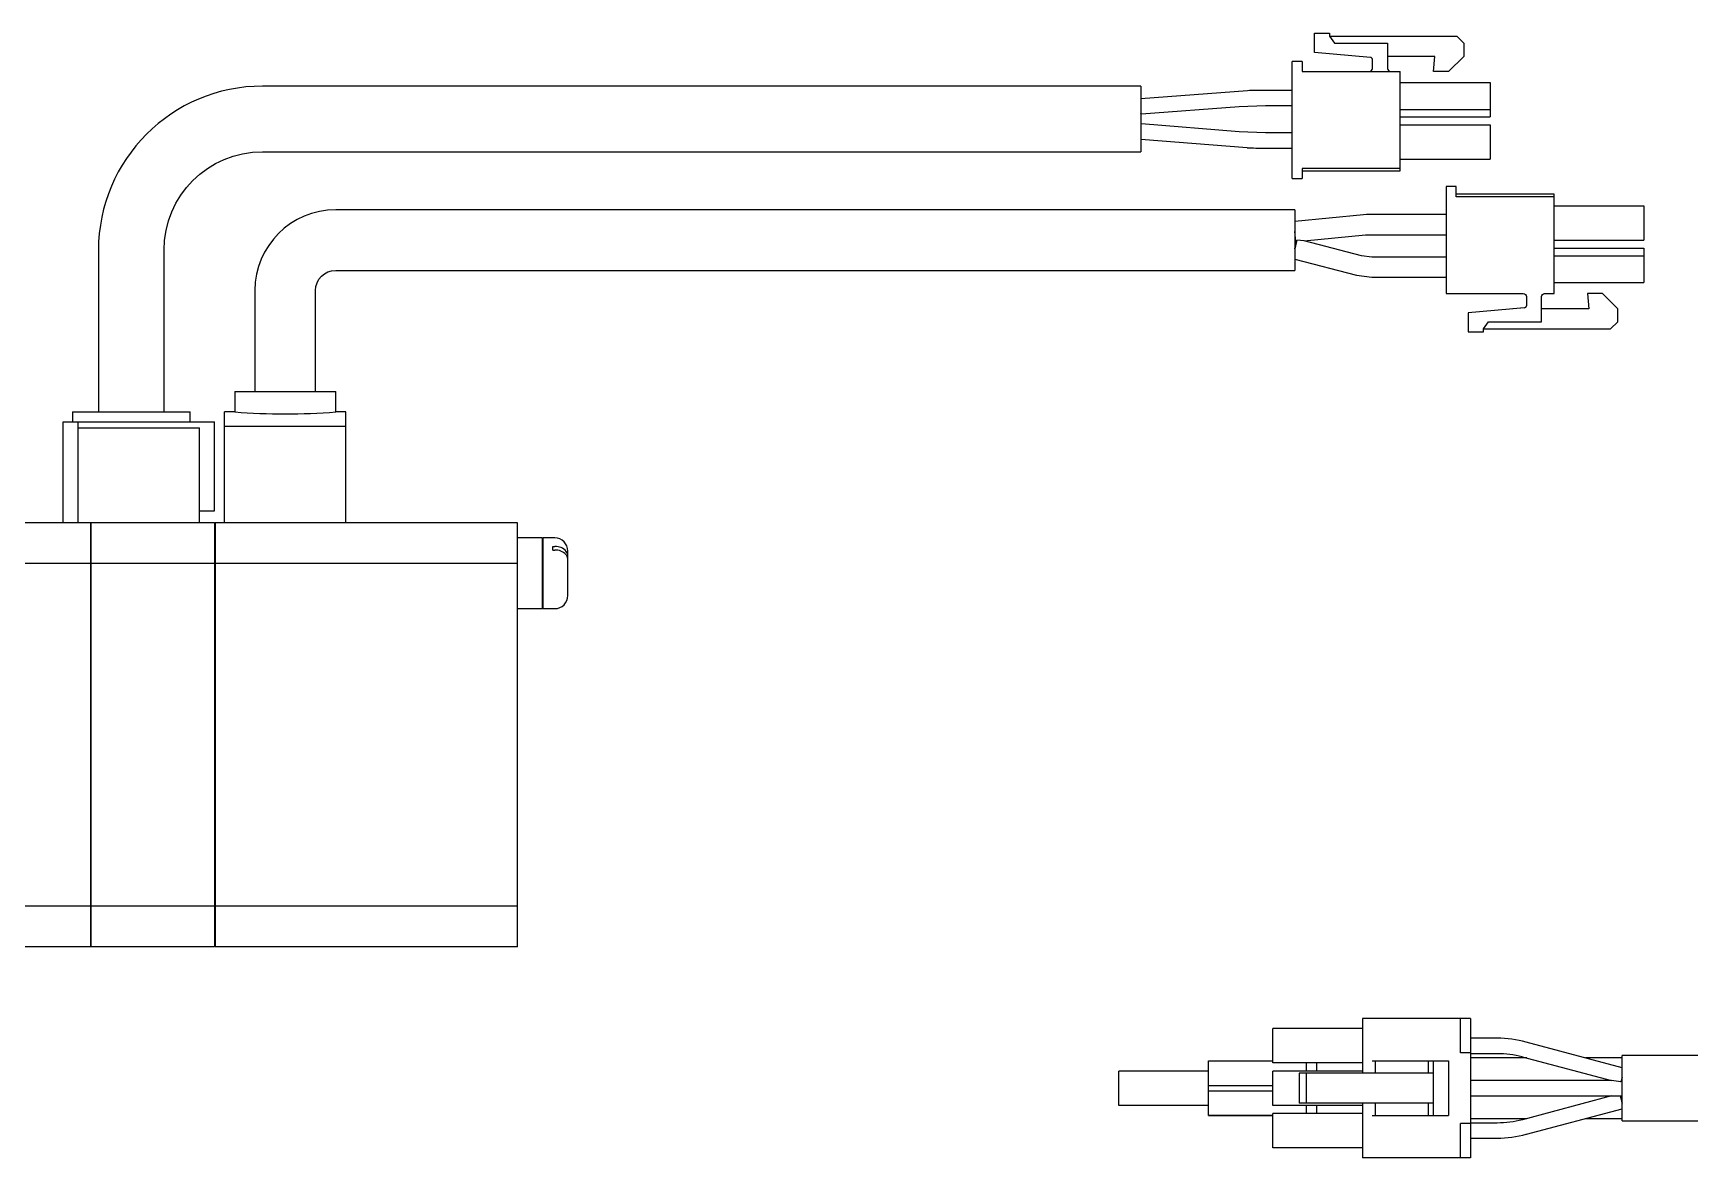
# Model space of a CAD drawing. Extents: x 0 to 1346, y -8 to 1139.
# Drawn here: x 551 to 715.1, y 424 to 535.4 of the extents above; entities that cross this region are included whole.
import ezdxf

# ---------------------------------------------------------------- set-up
doc = ezdxf.new("R2010")
doc.units = 0
doc.header["$LTSCALE"] = 0.5
doc.layers.add('MSM_CONTINUOUS', color=7, linetype='CONTINUOUS')

msp = doc.modelspace()

# ---------------------------------------------------------------- linework, layer by layer
at = {"layer": 'MSM_CONTINUOUS'}
for p, q in [((677.95, 533.49), (677.95, 535.41)), ((677.95, 535.41), (679.45, 535.41)), ((679.45, 535.41), (679.45, 535.11)), ((679.45, 535.11), (679.95, 534.41)), ((679.45, 535.11), (692.05, 535.11)), ((692.05, 535.11), (692.75, 534.41)), ((683.52, 533.01), (677.95, 533.49)), ((679.95, 534.41), (685.2, 534.41)), ((685.2, 534.41), (685.2, 531.91)), ((692.75, 534.41), (692.75, 533.11)), ((676.75, 532.61), (675.75, 532.61)), ((675.75, 521.01), (675.75, 532.61)), ((676.75, 532.61), (676.75, 531.61)), ((683.7, 531.91), (683.7, 532.81)), ((689.88, 533.11), (685.2, 533.11)), ((689.75, 531.61), (689.88, 533.11)), ((692.75, 533.11), (691.25, 531.61)), ((660.75, 530.16), (573.75, 530.16)), ((660.75, 530.16), (660.75, 523.66)), ((676.75, 531.61), (686.45, 531.61)), ((686.45, 521.76), (686.45, 531.61)), ((686.45, 530.51), (695.35, 530.51)), ((691.25, 531.61), (689.75, 531.61)), ((695.35, 530.51), (695.35, 527.11)), ((671.32, 529.7), (660.75, 528.91)), ((675.75, 529.73), (672.13, 529.73)), ((660.81, 527.41), (670.49, 528.14)), ((670.49, 528.14), (673.12, 528.23)), ((673.12, 528.23), (675.75, 528.23)), ((686.45, 527.86), (695.35, 527.86)), ((686.45, 527.11), (695.35, 527.11)), ((670.49, 525.64), (660.81, 526.41)), ((673.12, 525.53), (670.49, 525.64)), ((675.75, 525.53), (673.12, 525.53)), ((686.45, 526.31), (695.35, 526.31)), ((695.35, 526.31), (695.35, 522.91)), ((573.75, 523.66), (660.75, 523.66)), ((660.75, 524.91), (671.3, 524.07)), ((672.15, 524.03), (675.75, 524.03)), ((676.75, 522.01), (676.75, 521.01)), ((686.45, 522.01), (676.75, 522.01)), ((686.45, 522.91), (695.35, 522.91)), ((675.75, 521.01), (676.75, 521.01)), ((676.75, 521.76), (686.45, 521.76)), ((691, 520.21), (691, 509.61)), ((692, 520.21), (691, 520.21)), ((692, 520.21), (691, 520.21)), ((692, 519.21), (692, 520.21)), ((701.7, 519.46), (692, 519.46)), ((701.7, 519.21), (692, 519.21)), ((701.7, 519.21), (692, 519.21)), ((701.7, 519.21), (701.7, 519.46)), ((701.7, 509.61), (701.7, 519.21)), ((676, 517.91), (581, 517.91)), ((676, 517.91), (676, 511.91)), ((682.81, 517.42), (676, 516.76)), ((683.1, 517.43), (682.81, 517.42)), ((691, 517.43), (683.1, 517.43)), ((701.7, 518.31), (710.6, 518.31)), ((701.7, 518.31), (710.6, 518.31)), ((710.6, 518.31), (710.6, 514.91)), ((676.1, 514.76), (676, 515.76)), ((676.95, 514.84), (683, 515.43)), ((683, 515.43), (683.1, 515.43)), ((683.1, 515.43), (691, 515.43)), ((557.5, 513.91), (557.5, 497.91)), ((564, 497.91), (564, 513.91)), ((676, 514.06), (676.22, 514.9)), ((676.19, 514.77), (676, 514.06)), ((676.1, 514.76), (676.19, 514.77)), ((676.19, 514.77), (676.22, 514.9)), ((676.22, 514.9), (676.19, 514.77)), ((676.95, 514.84), (676.22, 514.9)), ((682.63, 513.36), (676.95, 514.84)), ((701.7, 514.91), (710.6, 514.91)), ((701.7, 514.11), (710.6, 514.11)), ((701.7, 514.11), (710.6, 514.11)), ((710.6, 514.11), (710.6, 510.71)), ((676, 513.02), (682.13, 511.43)), ((683.64, 513.23), (682.63, 513.36)), ((691, 513.23), (683.64, 513.23)), ((701.7, 513.36), (710.6, 513.36)), ((581, 511.91), (676, 511.91)), ((682.13, 511.43), (683.64, 511.23)), ((683.64, 511.23), (691, 511.23)), ((701.7, 510.71), (710.6, 510.71)), ((573, 509.91), (573, 499.91)), ((579, 499.91), (579, 509.91)), ((691, 509.61), (698.65, 509.61)), ((698.95, 509.31), (698.95, 508.41)), ((700.45, 506.81), (700.45, 509.31)), ((700.75, 509.61), (701.7, 509.61)), ((706.5, 509.61), (705, 509.61)), ((705, 509.61), (705.13, 508.11)), ((706.5, 509.61), (705, 509.61)), ((708, 508.11), (706.5, 509.61)), ((708, 508.11), (706.5, 509.61)), ((698.77, 508.21), (693.2, 507.72)), ((698.77, 508.21), (693.2, 507.72)), ((693.2, 507.72), (693.2, 505.81)), ((698.77, 508.21), (697.62, 508.11)), ((698.77, 508.21), (697.62, 508.11)), ((697.62, 508.11), (697.62, 508.11)), ((705.13, 508.11), (700.45, 508.11)), ((705.13, 508.11), (700.45, 508.11)), ((708, 506.81), (708, 508.11)), ((693.2, 505.81), (694.7, 505.81)), ((694.7, 506.11), (695.2, 506.81)), ((694.7, 505.81), (694.7, 506.11)), ((694.7, 506.11), (707.3, 506.11)), ((695.2, 506.81), (700.45, 506.81)), ((707.3, 506.11), (708, 506.81)), ((571, 499.91), (581, 499.91)), ((571, 499.91), (571, 497.9)), ((581, 497.9), (581, 499.91)), ((554.93, 497.91), (566.57, 497.91)), ((554.93, 497.91), (554.93, 496.91)), ((566.57, 496.91), (566.57, 497.91)), ((570, 486.91), (570, 497.9)), ((571, 497.9), (570, 497.9)), ((582, 497.9), (581, 497.9)), ((582, 486.91), (582, 497.9)), ((554, 486.91), (554, 496.91)), ((554, 496.91), (569, 496.91)), ((555.5, 486.91), (555.5, 496.91)), ((555.5, 496.31), (567.5, 496.31)), ((567.5, 486.91), (567.5, 496.31)), ((569, 488.11), (569, 496.91)), ((570, 496.48), (582, 496.48)), ((567.5, 488.11), (569, 488.11)), ((569, 486.91), (532.75, 486.91)), ((556.7, 486.91), (556.7, 444.91)), ((556.75, 486.86), (556.7, 486.86)), ((556.75, 486.91), (556.75, 444.91)), ((569, 486.91), (569, 444.91)), ((569.05, 486.86), (569, 486.86)), ((599, 486.91), (569.05, 486.91)), ((569.05, 486.91), (569.05, 444.91)), ((599, 444.91), (599, 486.91)), ((601.5, 485.41), (599, 485.41)), ((601.5, 478.41), (601.5, 485.41)), ((601.55, 485.36), (601.5, 485.36)), ((601.55, 478.41), (601.55, 485.41)), ((602.7, 485.41), (601.55, 485.41)), ((602.5, 484.55), (602.7, 484.55)), ((602.5, 484.2), (602.5, 484.55)), ((602.5, 484.2), (602.7, 484.2)), ((556.7, 482.88), (532.75, 482.88)), ((556.75, 482.62), (556.7, 482.62)), ((569, 482.88), (556.75, 482.88)), ((569.05, 482.62), (569, 482.62)), ((599, 482.88), (569.05, 482.88)), ((604, 479.71), (604, 484.11)), ((599, 478.41), (601.5, 478.41)), ((601.5, 478.46), (601.55, 478.46)), ((601.55, 478.41), (602.7, 478.41)), ((556.7, 448.94), (532.75, 448.94)), ((556.75, 449.19), (556.7, 449.19)), ((569, 448.94), (556.75, 448.94)), ((569.05, 449.19), (569, 449.19)), ((599, 448.94), (569.05, 448.94)), ((556.7, 444.91), (532.75, 444.91)), ((556.75, 444.96), (556.7, 444.96)), ((569, 444.91), (556.75, 444.91)), ((569.05, 444.96), (569, 444.96)), ((599, 444.91), (569.05, 444.91)), ((673.83, 433.41), (673.83, 436.81)), ((682.73, 436.81), (673.83, 436.81)), ((682.73, 437.81), (682.73, 432.41)), ((693.43, 437.81), (682.73, 437.81)), ((692.43, 434.41), (692.43, 437.81)), ((693.43, 437.81), (693.43, 424.01)), ((696.06, 435.86), (693.43, 435.86)), ((708.43, 432.93), (698.94, 435.48)), ((667.48, 428.21), (667.48, 433.61)), ((667.48, 433.61), (673.83, 433.61)), ((682.73, 433.41), (673.83, 433.41)), ((677.18, 432.61), (677.18, 433.41)), ((678.18, 432.61), (678.18, 433.41)), ((683.68, 433.61), (691.23, 433.61)), ((683.98, 433.61), (683.98, 432.41)), ((689.23, 433.61), (689.23, 432.41)), ((689.73, 433.61), (689.73, 428.21)), ((691.23, 433.61), (691.23, 428.21)), ((693.43, 434.41), (692.43, 434.41)), ((693.43, 434.36), (696.06, 434.36)), ((699.01, 433.91), (693.43, 433.91)), ((698.55, 434.03), (707.4, 431.66)), ((708.43, 433.91), (704.8, 433.91)), ((708.43, 427.66), (708.43, 434.16)), ((808.43, 434.16), (708.43, 434.16)), ((658.58, 429.21), (658.58, 432.61)), ((667.48, 432.61), (658.58, 432.61)), ((682.73, 432.61), (673.83, 432.61)), ((673.83, 429.21), (673.83, 432.61)), ((689.73, 432.41), (676.43, 432.41)), ((676.43, 432.41), (676.43, 429.41)), ((677.13, 432.41), (677.13, 429.41)), ((707.4, 431.66), (693.43, 431.66)), ((708.3, 431.54), (707.4, 431.66)), ((708.43, 431.66), (708.34, 431.66)), ((667.48, 431.16), (673.83, 431.16)), ((667.48, 430.66), (673.83, 430.66)), ((693.43, 430.16), (708.43, 430.16)), ((707.4, 430.16), (698.56, 427.79)), ((667.48, 429.21), (658.58, 429.21)), ((667.48, 429.21), (658.58, 429.21)), ((667.48, 429.21), (658.58, 429.21)), ((682.73, 429.21), (673.83, 429.21)), ((682.73, 428.41), (673.83, 428.41)), ((673.83, 425.01), (673.83, 428.41)), ((689.73, 429.41), (676.43, 429.41)), ((677.18, 428.41), (677.18, 429.21)), ((678.18, 428.41), (678.18, 429.21)), ((682.73, 429.41), (682.73, 424.01)), ((683.98, 429.41), (683.98, 428.21)), ((689.23, 429.41), (689.23, 428.21)), ((698.95, 426.34), (708.43, 428.88)), ((668.43, 428.21), (667.48, 428.21)), ((667.48, 428.21), (673.83, 428.21)), ((668.73, 428.21), (668.43, 428.21)), ((673.83, 428.21), (668.73, 428.21)), ((670.53, 428.21), (670.23, 428.21)), ((670.23, 428.21), (670.41, 428.21)), ((670.41, 428.21), (673.83, 428.21)), ((673.83, 428.21), (670.53, 428.21)), ((683.68, 428.21), (691.23, 428.21)), ((692.43, 424.01), (692.43, 427.41)), ((693.43, 427.41), (692.43, 427.41)), ((693.43, 427.91), (699.01, 427.91)), ((696.06, 427.46), (693.43, 427.46)), ((704.8, 427.91), (708.43, 427.91)), ((708.43, 427.66), (808.43, 427.66)), ((693.43, 425.96), (696.06, 425.96)), ((682.73, 425.01), (673.83, 425.01)), ((693.43, 424.01), (682.73, 424.01))]:
    msp.add_line(p, q, dxfattribs=at)
for points in [[(660.81, 527.41, 0), (660.81, 527.41, 0), (660.81, 527.41, 0), (660.81, 527.41, 0), (660.81, 527.41, 0), (660.81, 527.41, 0), (660.8, 527.41, 0), (660.8, 527.41, 0), (660.8, 527.41, 0), (660.8, 527.41, 0), (660.8, 527.41, 0), (660.8, 527.41, 0), (660.8, 527.41, 0), (660.8, 527.41, 0), (660.8, 527.41, 0), (660.8, 527.41, 0), (660.8, 527.41, 0), (660.8, 527.41, 0), (660.8, 527.41, 0), (660.8, 527.41, 0), (660.8, 527.41, 0), (660.8, 527.41, 0), (660.8, 527.41, 0), (660.8, 527.41, 0), (660.8, 527.41, 0), (660.8, 527.41, 0), (660.8, 527.41, 0), (660.8, 527.41, 0), (660.8, 527.41, 0), (660.79, 527.41, 0), (660.79, 527.41, 0), (660.79, 527.41, 0), (660.79, 527.41, 0), (660.79, 527.41, 0), (660.79, 527.41, 0), (660.79, 527.41, 0), (660.79, 527.41, 0), (660.79, 527.41, 0), (660.79, 527.41, 0), (660.79, 527.41, 0), (660.79, 527.41, 0), (660.79, 527.41, 0), (660.79, 527.41, 0), (660.79, 527.41, 0), (660.79, 527.41, 0), (660.79, 527.41, 0), (660.79, 527.41, 0), (660.79, 527.41, 0), (660.79, 527.41, 0), (660.79, 527.41, 0), (660.79, 527.41, 0), (660.79, 527.41, 0), (660.78, 527.41, 0), (660.78, 527.41, 0), (660.78, 527.41, 0), (660.78, 527.41, 0), (660.78, 527.41, 0), (660.78, 527.41, 0), (660.78, 527.41, 0), (660.78, 527.41, 0), (660.78, 527.41, 0), (660.78, 527.41, 0), (660.78, 527.41, 0), (660.78, 527.41, 0), (660.78, 527.42, 0), (660.78, 527.42, 0), (660.78, 527.42, 0), (660.78, 527.42, 0), (660.78, 527.42, 0), (660.78, 527.42, 0), (660.78, 527.42, 0), (660.78, 527.42, 0), (660.78, 527.42, 0), (660.78, 527.42, 0), (660.78, 527.42, 0), (660.77, 527.42, 0), (660.77, 527.42, 0), (660.77, 527.42, 0), (660.77, 527.42, 0), (660.77, 527.42, 0), (660.77, 527.42, 0), (660.77, 527.42, 0), (660.77, 527.42, 0), (660.77, 527.42, 0), (660.77, 527.42, 0), (660.77, 527.42, 0), (660.77, 527.42, 0), (660.77, 527.42, 0), (660.77, 527.42, 0), (660.77, 527.42, 0), (660.77, 527.42, 0), (660.77, 527.42, 0), (660.77, 527.42, 0), (660.77, 527.42, 0), (660.77, 527.42, 0), (660.77, 527.42, 0), (660.77, 527.42, 0), (660.76, 527.42, 0), (660.76, 527.42, 0), (660.76, 527.42, 0), (660.76, 527.42, 0), (660.76, 527.42, 0), (660.76, 527.43, 0), (660.76, 527.43, 0), (660.76, 527.43, 0), (660.76, 527.43, 0), (660.76, 527.43, 0), (660.76, 527.43, 0), (660.76, 527.43, 0), (660.76, 527.43, 0), (660.76, 527.43, 0), (660.76, 527.43, 0), (660.76, 527.43, 0), (660.76, 527.43, 0), (660.76, 527.43, 0), (660.76, 527.43, 0), (660.76, 527.43, 0), (660.76, 527.43, 0), (660.76, 527.43, 0), (660.76, 527.43, 0), (660.75, 527.43, 0), (660.75, 527.43, 0), (660.75, 527.43, 0), (660.75, 527.43, 0), (660.75, 527.43, 0), (660.75, 527.43, 0), (660.75, 527.43, 0), (660.75, 527.43, 0), (660.75, 527.44, 0)], [(660.75, 526.38, 0), (660.75, 526.38, 0), (660.75, 526.38, 0), (660.75, 526.38, 0), (660.75, 526.38, 0), (660.75, 526.38, 0), (660.75, 526.38, 0), (660.75, 526.38, 0), (660.75, 526.38, 0), (660.76, 526.38, 0), (660.76, 526.38, 0), (660.76, 526.38, 0), (660.76, 526.38, 0), (660.76, 526.38, 0), (660.76, 526.38, 0), (660.76, 526.38, 0), (660.76, 526.38, 0), (660.76, 526.38, 0), (660.76, 526.38, 0), (660.76, 526.38, 0), (660.76, 526.39, 0), (660.76, 526.39, 0), (660.76, 526.39, 0), (660.76, 526.39, 0), (660.76, 526.39, 0), (660.76, 526.39, 0), (660.76, 526.39, 0), (660.76, 526.39, 0), (660.76, 526.39, 0), (660.76, 526.39, 0), (660.77, 526.39, 0), (660.77, 526.39, 0), (660.77, 526.39, 0), (660.77, 526.39, 0), (660.77, 526.39, 0), (660.77, 526.39, 0), (660.77, 526.39, 0), (660.77, 526.39, 0), (660.77, 526.39, 0), (660.77, 526.39, 0), (660.77, 526.39, 0), (660.77, 526.39, 0), (660.77, 526.39, 0), (660.77, 526.39, 0), (660.77, 526.39, 0), (660.77, 526.39, 0), (660.77, 526.39, 0), (660.77, 526.39, 0), (660.77, 526.4, 0), (660.77, 526.4, 0), (660.77, 526.4, 0), (660.78, 526.4, 0), (660.78, 526.4, 0), (660.78, 526.4, 0), (660.78, 526.4, 0), (660.78, 526.4, 0), (660.78, 526.4, 0), (660.78, 526.4, 0), (660.78, 526.4, 0), (660.78, 526.4, 0), (660.78, 526.4, 0), (660.78, 526.4, 0), (660.78, 526.4, 0), (660.78, 526.4, 0), (660.78, 526.4, 0), (660.78, 526.4, 0), (660.78, 526.4, 0), (660.78, 526.4, 0), (660.78, 526.4, 0), (660.78, 526.4, 0), (660.78, 526.4, 0), (660.78, 526.4, 0), (660.78, 526.4, 0), (660.79, 526.4, 0), (660.79, 526.4, 0), (660.79, 526.4, 0), (660.79, 526.4, 0), (660.79, 526.4, 0), (660.79, 526.4, 0), (660.79, 526.4, 0), (660.79, 526.4, 0), (660.79, 526.4, 0), (660.79, 526.4, 0), (660.79, 526.4, 0), (660.79, 526.4, 0), (660.79, 526.4, 0), (660.79, 526.4, 0), (660.79, 526.4, 0), (660.79, 526.4, 0), (660.79, 526.4, 0), (660.79, 526.4, 0), (660.79, 526.4, 0), (660.79, 526.4, 0), (660.79, 526.4, 0), (660.8, 526.4, 0), (660.8, 526.4, 0), (660.8, 526.4, 0), (660.8, 526.4, 0), (660.8, 526.4, 0), (660.8, 526.4, 0), (660.8, 526.4, 0), (660.8, 526.4, 0), (660.8, 526.4, 0), (660.8, 526.4, 0), (660.8, 526.4, 0), (660.8, 526.4, 0), (660.8, 526.4, 0), (660.8, 526.41, 0), (660.8, 526.41, 0), (660.8, 526.41, 0), (660.8, 526.41, 0), (660.8, 526.41, 0), (660.8, 526.41, 0), (660.8, 526.41, 0), (660.8, 526.41, 0), (660.8, 526.41, 0), (660.81, 526.41, 0), (660.81, 526.41, 0), (660.81, 526.41, 0), (660.81, 526.41, 0), (660.81, 526.41, 0), (660.81, 526.41, 0), (660.81, 526.41, 0), (660.81, 526.41, 0), (660.81, 526.41, 0), (660.81, 526.41, 0), (660.81, 526.41, 0), (660.81, 526.41, 0), (660.81, 526.41, 0)], [(708.43, 431.96, 0), (708.43, 431.95, 0), (708.43, 431.95, 0), (708.43, 431.94, 0), (708.42, 431.94, 0), (708.42, 431.94, 0), (708.42, 431.93, 0), (708.42, 431.93, 0), (708.42, 431.93, 0), (708.42, 431.92, 0), (708.42, 431.92, 0), (708.42, 431.91, 0), (708.42, 431.91, 0), (708.41, 431.9, 0), (708.41, 431.9, 0), (708.41, 431.9, 0), (708.41, 431.89, 0), (708.41, 431.89, 0), (708.41, 431.89, 0), (708.41, 431.88, 0), (708.41, 431.88, 0), (708.4, 431.87, 0), (708.4, 431.87, 0), (708.4, 431.87, 0), (708.4, 431.86, 0), (708.4, 431.86, 0), (708.4, 431.86, 0), (708.4, 431.85, 0), (708.4, 431.85, 0), (708.4, 431.84, 0), (708.39, 431.84, 0), (708.39, 431.84, 0), (708.39, 431.83, 0), (708.39, 431.83, 0), (708.39, 431.83, 0), (708.39, 431.82, 0), (708.39, 431.82, 0), (708.39, 431.81, 0), (708.39, 431.81, 0), (708.38, 431.81, 0), (708.38, 431.8, 0), (708.38, 431.8, 0), (708.38, 431.8, 0), (708.38, 431.79, 0), (708.38, 431.79, 0), (708.38, 431.79, 0), (708.38, 431.78, 0), (708.38, 431.78, 0), (708.38, 431.78, 0), (708.37, 431.77, 0), (708.37, 431.77, 0), (708.37, 431.76, 0), (708.37, 431.76, 0), (708.37, 431.76, 0), (708.37, 431.75, 0), (708.37, 431.75, 0), (708.37, 431.75, 0), (708.37, 431.75, 0), (708.36, 431.74, 0), (708.36, 431.74, 0), (708.36, 431.73, 0), (708.36, 431.73, 0), (708.36, 431.73, 0), (708.36, 431.73, 0), (708.36, 431.72, 0), (708.36, 431.72, 0), (708.36, 431.71, 0), (708.35, 431.71, 0), (708.35, 431.71, 0), (708.35, 431.7, 0), (708.35, 431.7, 0), (708.35, 431.7, 0), (708.35, 431.69, 0), (708.35, 431.69, 0), (708.35, 431.69, 0), (708.35, 431.69, 0), (708.35, 431.68, 0), (708.34, 431.68, 0), (708.34, 431.68, 0), (708.34, 431.67, 0), (708.34, 431.67, 0), (708.34, 431.67, 0), (708.34, 431.66, 0), (708.34, 431.66, 0), (708.34, 431.66, 0), (708.34, 431.65, 0), (708.34, 431.65, 0), (708.33, 431.65, 0), (708.33, 431.65, 0), (708.33, 431.64, 0), (708.33, 431.64, 0), (708.33, 431.64, 0), (708.33, 431.63, 0), (708.33, 431.63, 0), (708.33, 431.63, 0), (708.33, 431.63, 0), (708.33, 431.62, 0), (708.32, 431.62, 0), (708.32, 431.62, 0), (708.32, 431.62, 0), (708.32, 431.61, 0), (708.32, 431.61, 0), (708.32, 431.61, 0), (708.32, 431.61, 0), (708.32, 431.6, 0), (708.32, 431.6, 0), (708.32, 431.6, 0), (708.31, 431.59, 0), (708.31, 431.59, 0), (708.31, 431.59, 0), (708.31, 431.59, 0), (708.31, 431.58, 0), (708.31, 431.58, 0), (708.31, 431.58, 0), (708.31, 431.58, 0), (708.31, 431.57, 0), (708.31, 431.57, 0), (708.3, 431.57, 0), (708.3, 431.57, 0), (708.3, 431.56, 0), (708.3, 431.56, 0), (708.3, 431.56, 0), (708.3, 431.56, 0), (708.3, 431.56, 0), (708.3, 431.55, 0), (708.3, 431.55, 0), (708.3, 431.55, 0), (708.3, 431.55, 0), (708.29, 431.54, 0)], [(708.25, 430.16, 0), (708.25, 430.15, 0), (708.25, 430.15, 0), (708.26, 430.14, 0), (708.26, 430.14, 0), (708.26, 430.14, 0), (708.26, 430.13, 0), (708.26, 430.13, 0), (708.26, 430.12, 0), (708.26, 430.12, 0), (708.26, 430.11, 0), (708.26, 430.11, 0), (708.26, 430.1, 0), (708.26, 430.1, 0), (708.27, 430.09, 0), (708.27, 430.09, 0), (708.27, 430.08, 0), (708.27, 430.08, 0), (708.27, 430.07, 0), (708.27, 430.07, 0), (708.27, 430.06, 0), (708.27, 430.06, 0), (708.27, 430.06, 0), (708.27, 430.05, 0), (708.28, 430.05, 0), (708.28, 430.04, 0), (708.28, 430.03, 0), (708.28, 430.03, 0), (708.28, 430.02, 0), (708.28, 430.02, 0), (708.28, 430.01, 0), (708.28, 430.01, 0), (708.28, 430, 0), (708.29, 430, 0), (708.29, 429.99, 0), (708.29, 429.99, 0), (708.29, 429.98, 0), (708.29, 429.98, 0), (708.29, 429.97, 0), (708.29, 429.97, 0), (708.29, 429.96, 0), (708.3, 429.95, 0), (708.3, 429.95, 0), (708.3, 429.94, 0), (708.3, 429.94, 0), (708.3, 429.93, 0), (708.3, 429.93, 0), (708.3, 429.92, 0), (708.3, 429.92, 0), (708.31, 429.91, 0), (708.31, 429.9, 0), (708.31, 429.9, 0), (708.31, 429.89, 0), (708.31, 429.89, 0), (708.31, 429.88, 0), (708.32, 429.88, 0), (708.32, 429.87, 0), (708.32, 429.87, 0), (708.32, 429.86, 0), (708.32, 429.85, 0), (708.32, 429.85, 0), (708.32, 429.84, 0), (708.32, 429.84, 0), (708.33, 429.83, 0), (708.33, 429.82, 0), (708.33, 429.82, 0), (708.33, 429.81, 0), (708.33, 429.81, 0), (708.33, 429.8, 0), (708.34, 429.8, 0), (708.34, 429.79, 0), (708.34, 429.78, 0), (708.34, 429.78, 0), (708.34, 429.77, 0), (708.34, 429.76, 0), (708.34, 429.76, 0), (708.35, 429.75, 0), (708.35, 429.75, 0), (708.35, 429.74, 0), (708.35, 429.74, 0), (708.35, 429.73, 0), (708.35, 429.72, 0), (708.35, 429.72, 0), (708.36, 429.71, 0), (708.36, 429.71, 0), (708.36, 429.7, 0), (708.36, 429.69, 0), (708.36, 429.69, 0), (708.36, 429.68, 0), (708.37, 429.68, 0), (708.37, 429.67, 0), (708.37, 429.66, 0), (708.37, 429.66, 0), (708.37, 429.65, 0), (708.37, 429.65, 0), (708.38, 429.64, 0), (708.38, 429.63, 0), (708.38, 429.63, 0), (708.38, 429.62, 0), (708.38, 429.62, 0), (708.38, 429.61, 0), (708.38, 429.6, 0), (708.39, 429.6, 0), (708.39, 429.59, 0), (708.39, 429.59, 0), (708.39, 429.58, 0), (708.39, 429.57, 0), (708.39, 429.57, 0), (708.4, 429.56, 0), (708.4, 429.56, 0), (708.4, 429.55, 0), (708.4, 429.54, 0), (708.4, 429.54, 0), (708.4, 429.53, 0), (708.41, 429.53, 0), (708.41, 429.52, 0), (708.41, 429.51, 0), (708.41, 429.51, 0), (708.41, 429.5, 0), (708.41, 429.5, 0), (708.42, 429.49, 0), (708.42, 429.49, 0), (708.42, 429.48, 0), (708.42, 429.47, 0), (708.42, 429.47, 0), (708.42, 429.46, 0), (708.43, 429.46, 0), (708.43, 429.45, 0), (708.43, 429.44, 0)], [(708.43, 429.87, 0), (708.43, 429.87, 0), (708.43, 429.88, 0), (708.43, 429.88, 0), (708.43, 429.88, 0), (708.43, 429.88, 0), (708.42, 429.89, 0), (708.42, 429.89, 0), (708.42, 429.89, 0), (708.42, 429.89, 0), (708.42, 429.9, 0), (708.42, 429.9, 0), (708.42, 429.9, 0), (708.42, 429.9, 0), (708.42, 429.91, 0), (708.42, 429.91, 0), (708.42, 429.91, 0), (708.42, 429.91, 0), (708.42, 429.92, 0), (708.42, 429.92, 0), (708.41, 429.92, 0), (708.41, 429.92, 0), (708.41, 429.93, 0), (708.41, 429.93, 0), (708.41, 429.93, 0), (708.41, 429.93, 0), (708.41, 429.94, 0), (708.41, 429.94, 0), (708.41, 429.94, 0), (708.41, 429.94, 0), (708.41, 429.94, 0), (708.41, 429.95, 0), (708.41, 429.95, 0), (708.4, 429.95, 0), (708.4, 429.95, 0), (708.4, 429.96, 0), (708.4, 429.96, 0), (708.4, 429.96, 0), (708.4, 429.96, 0), (708.4, 429.97, 0), (708.4, 429.97, 0), (708.4, 429.97, 0), (708.4, 429.97, 0), (708.4, 429.98, 0), (708.4, 429.98, 0), (708.4, 429.98, 0), (708.4, 429.98, 0), (708.39, 429.99, 0), (708.39, 429.99, 0), (708.39, 429.99, 0), (708.39, 429.99, 0), (708.39, 430, 0), (708.39, 430, 0), (708.39, 430, 0), (708.39, 430, 0), (708.39, 430, 0), (708.39, 430.01, 0), (708.39, 430.01, 0), (708.39, 430.01, 0), (708.39, 430.01, 0), (708.39, 430.01, 0), (708.38, 430.02, 0), (708.38, 430.02, 0), (708.38, 430.02, 0), (708.38, 430.02, 0), (708.38, 430.03, 0), (708.38, 430.03, 0), (708.38, 430.03, 0), (708.38, 430.03, 0), (708.38, 430.04, 0), (708.38, 430.04, 0), (708.38, 430.04, 0), (708.38, 430.04, 0), (708.38, 430.05, 0), (708.38, 430.05, 0), (708.38, 430.05, 0), (708.38, 430.05, 0), (708.37, 430.05, 0), (708.37, 430.06, 0), (708.37, 430.06, 0), (708.37, 430.06, 0), (708.37, 430.06, 0), (708.37, 430.06, 0), (708.37, 430.07, 0), (708.37, 430.07, 0), (708.37, 430.07, 0), (708.37, 430.07, 0), (708.37, 430.07, 0), (708.37, 430.08, 0), (708.37, 430.08, 0), (708.37, 430.08, 0), (708.36, 430.08, 0), (708.36, 430.09, 0), (708.36, 430.09, 0), (708.36, 430.09, 0), (708.36, 430.09, 0), (708.36, 430.09, 0), (708.36, 430.1, 0), (708.36, 430.1, 0), (708.36, 430.1, 0), (708.36, 430.1, 0), (708.36, 430.11, 0), (708.36, 430.11, 0), (708.36, 430.11, 0), (708.36, 430.11, 0), (708.36, 430.11, 0), (708.35, 430.12, 0), (708.35, 430.12, 0), (708.35, 430.12, 0), (708.35, 430.12, 0), (708.35, 430.12, 0), (708.35, 430.12, 0), (708.35, 430.13, 0), (708.35, 430.13, 0), (708.35, 430.13, 0), (708.35, 430.13, 0), (708.35, 430.13, 0), (708.35, 430.14, 0), (708.35, 430.14, 0), (708.35, 430.14, 0), (708.34, 430.14, 0), (708.34, 430.14, 0), (708.34, 430.15, 0), (708.34, 430.15, 0), (708.34, 430.15, 0), (708.34, 430.15, 0), (708.34, 430.15, 0), (708.34, 430.16, 0), (708.34, 430.16, 0)]]:
    msp.add_polyline3d(points, dxfattribs=at)
for centre, radius, start, end in [((683.4, 531.91), 0.3, 270, 0), ((683.5, 532.81), 0.2, 0, 85), ((685.5, 531.91), 0.3, 180, 270), ((573.75, 513.91), 16.25, 90, 180), ((672.13, 518.98), 10.75, 90, 94.2892), ((672.15, 534.78), 10.75, 265.452, 270), ((581, 509.91), 8, 90, 180), ((698.75, 508.41), 0.2, 275, 0), ((698.75, 508.41), 0.2, 275, 0), ((576, 557.69), 60, 265.2198, 274.7802), ((602.7, 484.11), 1.3, 0, 90), ((602.78, 483.15), 1.41, 41.3743, 92.8178), ((602.79, 482.82), 1.39, 42.8199, 93.04), ((603.25, 483.25), 0.754, 5.8166, 41.8939), ((603.25, 483.61), 0.751, 1.7681, 38.8955), ((602.7, 479.71), 1.3, 270, 360), ((696.06, 424.75), 11.11, 75, 90.006), ((696.06, 437.11), 11.15, 269.9911, 285.0006)]:
    msp.add_arc(centre, radius, start, end, dxfattribs=at)
at = {"layer": 'MSM_CONTINUOUS', "extrusion": (0, 0, -1)}
for centre, radius, start, end in [((-573.75, 513.91), 9.75, 0, 90), ((-581, 509.91), 2, 0, 90), ((-698.65, 509.31), 0.3, 90, 180), ((-700.75, 509.31), 0.3, 0, 90), ((-698.75, 508.41), 0.2, 180, 265), ((-696.06, 424.75), 9.61, 89.9909, 105.0002), ((-696.06, 437.11), 9.65, 255.0035, 270.008)]:
    msp.add_arc(centre, radius, start, end, dxfattribs=at)

doc.saveas('drawing.dxf')
